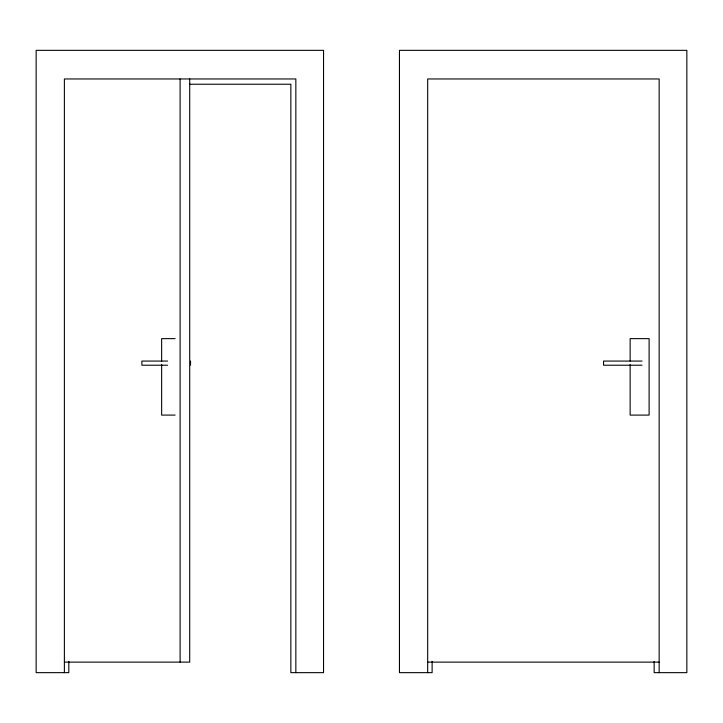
<?xml version="1.0" encoding="UTF-8"?>
<svg xmlns="http://www.w3.org/2000/svg" width="723" height="723" viewBox="0 0 723 723"><rect width="100%" height="100%" fill="white"/><g stroke="black" fill="none" stroke-linecap="round" stroke-linejoin="round"><path stroke-width="1.08" d="M189.417 84.23L290.854 84.23L290.854 672.652L323.543 672.652L323.543 50.348L36.15 50.348L36.15 672.652L68.812 672.652L68.812 661.355M175.093 338.635L161.645 338.635L161.645 361.12M167.6 361.066L141.889 361.066L141.889 365.223L167.6 365.223M190.547 361.066L190.547 365.223M642.051 361.066L603.542 361.066L603.542 365.223L642.051 365.223M175.093 415.092L161.645 415.092L161.645 364.5M64.383 662.123L189.706 662.123L189.706 78.961M427.682 662.123L659.15 662.123M659.15 672.652L659.15 78.961L427.682 78.961L427.682 672.652M654.161 661.355L654.161 672.652L686.85 672.652L686.85 50.348L399.458 50.348L399.458 672.652L432.119 672.652L432.119 661.355M630.14 361.12L630.14 338.635L649.109 338.635L649.109 415.092L630.14 415.092L630.14 364.5M295.843 672.652L295.843 78.961L64.383 78.961L64.383 672.652M180.108 78.961L180.108 662.123"/></g></svg>
